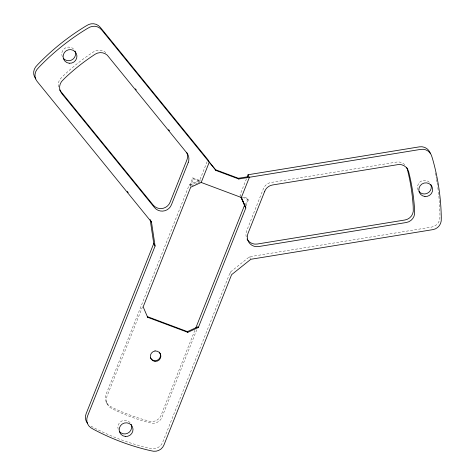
<?xml version="1.0" encoding="UTF-8"?>
<svg xmlns="http://www.w3.org/2000/svg" width="475" height="475" viewBox="0 0 475 475"><rect width="100%" height="100%" fill="white"/><g stroke="black" fill="none" stroke-linecap="round" stroke-linejoin="round"><path stroke-width="0.36" stroke-dasharray="2.38 1.78" d="M207.1 161.714L199.868 179.93L189.323 184.739L106.02 394.458A9.933 9.737 -27.9 0 0 111.577 407.057L113.377 408.025A208.561 204.446 -27.9 0 0 147.066 420.577L149.387 421.224A9.993 9.797 -27.9 0 0 160.598 416.504L195.035 329.864M189.709 185.464L192.737 177.84L200.248 180.648L189.709 185.464L189.323 184.739M142.506 306.826L106.976 396.269A9.933 9.737 -27.9 0 0 112.539 408.862L114.332 409.83A208.561 204.446 -27.9 0 0 148.022 422.382L152.914 423.338A9.993 9.797 -27.9 0 0 161.553 418.309L196.864 329.555M190.285 186.55L193.313 178.921L192.737 177.84M246.448 178.79L240.023 194.97L240.403 195.694L242.452 196.46M245.391 204.862L247.914 198.502L243.135 196.715M245.967 205.942L248.49 199.589L247.914 198.502M438.413 192.155A235.042 230.405 -27.9 0 1 439.951 215.151L439.874 218.423A9.933 9.737 -27.9 0 1 431.502 227.109L249.494 256.749L230.262 272.151L162.622 442.433A9.933 9.737 -27.9 0 1 152.297 448.721L149.055 448.103A235.042 230.405 -27.9 0 1 92.239 426.823L89.977 425.499M191.597 185.945L197.529 183.237M198.188 182.94L200.824 181.735L199.868 179.93M193.313 178.921L200.824 181.735M242.345 197.285L248.49 199.589M249.494 256.749L250.497 258.643M230.262 272.151L230.933 273.416M106.145 401.939L107.101 403.744M435.314 172.983A235.042 230.405 -27.9 0 1 436.4 178.636M436.525 179.342A235.042 230.405 -27.9 0 1 437.006 182.18M437.125 182.893A235.042 230.405 -27.9 0 1 437.766 187.162M437.867 187.874A235.042 230.405 -27.9 0 1 438.324 191.443M118.192 429.388A6.953 6.816 -27.9 0 1 130.18 422.774M62.326 56.727A6.953 6.816 -27.9 0 1 74.1 49.56M404.736 164.706A9.993 9.797 -27.9 0 0 397.712 161.91L271.178 182.453A9.933 9.737 -27.9 0 0 263.429 188.658L246.632 230.939A9.933 9.737 -27.9 0 0 246.323 237.221M105.883 52.606A9.993 9.797 -27.9 0 0 93.824 51.668L91.806 53.028A208.561 204.446 -27.9 0 0 63.413 75.685L61.982 77.182A9.933 9.737 -27.9 0 0 58.823 88.184M154.446 350.33A5.296 5.189 -27.9 0 1 155.824 350.283M418.059 189.97A6.953 6.816 -27.9 0 1 429.833 182.804"/><path stroke-width="0.71" d="M151.489 222.068L37.127 81.421A9.933 9.737 -27.9 0 1 36.931 69.522L39.134 67.046A235.042 230.405 -27.9 0 1 86.996 28.72L89.9 27.105A9.933 9.737 -27.9 0 1 101.579 29.806L215.941 170.454L238.771 179.004L420.779 149.37A9.933 9.737 -27.9 0 1 431.3 154.981L432.333 158.074A235.042 230.405 -27.9 0 1 441.293 217.681L441.216 220.952A9.933 9.737 -27.9 0 1 432.838 229.639L250.836 259.279L231.604 274.681L163.964 444.962A9.933 9.737 -27.9 0 1 153.633 451.25L150.397 450.633A235.042 230.405 -27.9 0 1 93.575 429.353L90.749 427.696A9.933 9.737 -27.9 0 1 87.448 416.302L155.088 246.02L151.489 222.068L150.148 219.539L153.752 243.491L86.106 413.772A9.933 9.737 -27.9 0 0 87.554 423.421M249.399 177.276L241.359 197.499L245.842 207.937L198.342 327.524L187.803 332.34L147.648 317.3L143.171 306.862L190.665 187.269L201.204 182.459L209.243 162.218M247.255 176.765L248.057 174.747L419.437 146.84A9.933 9.737 -27.9 0 1 429.964 152.451L430.374 153.686M195.854 327.803L244.506 205.408L244.886 206.132L240.861 196.929M147.648 317.3L147.262 316.576L187.417 331.615L197.962 326.8L198.342 327.524M35.785 78.892A9.933 9.737 -27.9 0 1 35.589 66.993L37.798 64.517A235.042 230.405 -27.9 0 1 85.654 26.19L88.558 24.575A9.933 9.737 -27.9 0 1 100.237 27.277L207.908 159.689L208.863 161.494L215.561 169.729L238.391 178.279L249.013 176.552L248.057 174.747M201.204 182.459L241.359 197.499M135.369 88.825L136.301 89.971M168.589 129.639L169.527 130.791M127.276 191.407L128.208 192.559M187.417 331.615L187.803 332.34M245.842 207.937L241.258 197.428M153.752 243.491L155.088 246.02M238.391 178.279L238.771 179.004M215.561 169.729L215.941 170.454M131.112 424.288A6.953 6.816 -27.9 0 1 119.338 431.454M75.026 51.08A6.953 6.816 -27.9 0 1 63.252 58.247M186.764 152.505A9.933 9.737 -27.9 0 1 186.889 159.986L170.092 202.267A9.933 9.737 -27.9 0 1 153.152 205.028L60.384 90.945A9.933 9.737 -27.9 0 1 59.648 89.906M406.612 167.283A9.993 9.797 -27.9 0 1 407.295 169.082L407.853 171.404A208.561 204.446 -27.9 0 1 413.22 206.708L413.244 208.751A9.933 9.737 -27.9 0 1 404.914 219.99L257.278 244.031A9.933 9.737 -27.9 0 1 247.03 238.99M159.351 352.165A5.296 5.189 -27.9 0 1 157.932 359.902A5.296 5.189 -27.9 0 1 150.379 357.628M430.766 184.324A6.953 6.816 -27.9 0 1 418.992 191.49M188.225 162.515L171.433 204.796A9.933 9.737 -27.9 0 1 154.488 207.557L61.726 93.474A9.933 9.737 -27.9 0 1 63.323 79.711L64.754 78.215A208.561 204.446 -27.9 0 1 93.147 55.557L95.166 54.197A9.993 9.797 -27.9 0 1 107.225 55.136L186.776 152.867A9.933 9.737 -27.9 0 1 188.225 162.515M264.771 191.188L247.974 233.468A9.933 9.737 -27.9 0 0 258.62 246.561L406.25 222.52A9.933 9.737 -27.9 0 0 414.586 211.28L414.562 209.237A208.561 204.446 -27.9 0 0 409.195 173.933L408.631 171.612A9.993 9.797 -27.9 0 0 399.053 164.439L272.513 184.983A9.933 9.737 -27.9 0 0 264.771 191.188M125.305 436.454A6.953 6.816 -27.9 0 0 132.448 426.817A6.953 6.816 -27.9 0 0 120.537 425.653A6.953 6.816 -27.9 0 0 125.305 436.454M69.225 63.246A6.953 6.816 -27.9 0 0 76.368 53.61A6.953 6.816 -27.9 0 0 64.457 52.446A6.953 6.816 -27.9 0 0 69.225 63.246M424.959 196.49A6.953 6.816 -27.9 0 0 432.102 186.853A6.953 6.816 -27.9 0 0 420.191 185.689A6.953 6.816 -27.9 0 0 424.959 196.49M154.998 361.392A5.296 5.189 -27.9 0 0 160.443 354.047A5.296 5.189 -27.9 0 0 151.371 353.162A5.296 5.189 -27.9 0 0 154.998 361.392"/></g></svg>
